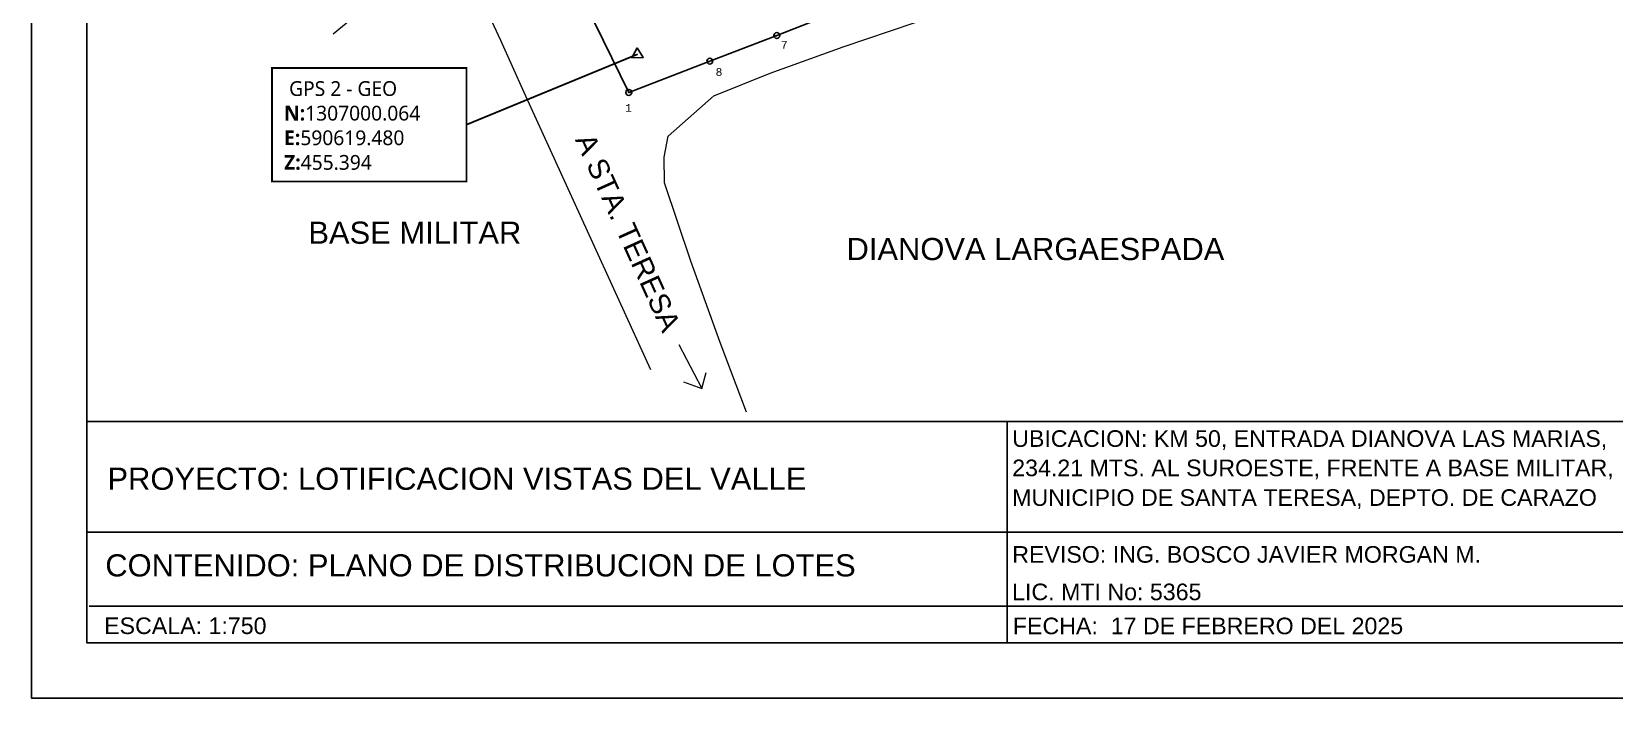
# Model space of a CAD drawing. Header units: millimetres. Extents: x 590482 to 595025, y 1306811 to 1308158.
# Drawn here: x 590496.3 to 590818.2, y 1306869.2 to 1307004.7 of the extents above; entities that cross this region are included whole.
import ezdxf
from ezdxf.enums import TextEntityAlignment as Align

# ---------------------------------------------------------------- set-up
doc = ezdxf.new("R2010")
doc.units = ezdxf.units.MM
doc.header["$PDMODE"] = 32
doc.header["$PDSIZE"] = 1.2
doc.layers.add('_TEXTO', color=3, linetype='Continuous', lineweight=25)
doc.layers.add('COTAS', color=40, linetype='Continuous', lineweight=5)
for name, color, linetype in [('CAJETIN', 5, 'Continuous'), ('CERCO', 6, 'Continuous'), ('CIRCULO', 1, 'Continuous'), ('CVL_CUADCON_TX', 2, 'Continuous'), ('CVL_PUNTO', 2, 'Continuous'), ('CVL_PUNTO_NUM', 2, 'Continuous'), ('MOJONES GEODESICOS', 7, 'Continuous'), ('poligono', 4, 'Continuous'), ('POLIGONO MATRIZ REPLANTEO', 3, 'Continuous'), ('TEXTO 3', 2, 'Continuous')]:
    doc.layers.add(name, color=color, linetype=linetype)
doc.styles.add('CURVAS', font='arial.ttf', dxfattribs={"height": 1})
doc.styles.add('MONOTXT4', font='monotxt4.shx')
doc.styles.add('PUNTOS PI', font='arial.ttf', dxfattribs={"height": 2})
doc.styles.add('ROTULOS PI', font='arial.ttf', dxfattribs={"height": 3.5})

# ---------------------------------------------------------------- blocks, each defined once
blk = doc.blocks.new('AeccTickTriangle')
at = {"color": 0, "linetype": 'ByBlock', "lineweight": -2}
blk.add_lwpolyline([(0, 0.67), (-0.58, -0.33), (0.58, -0.33)], close=True, dxfattribs=at)
at = {"color": 0, "linetype": 'ByBlock', "lineweight": -2, "const_width": 0.0625}
blk.add_lwpolyline([(-0.03, 0, 1), (0.03, 0, 1)], format="xyb", close=True, dxfattribs=at)

msp = doc.modelspace()

# ---------------------------------------------------------------- linework, layer by layer
msp.add_lwpolyline([(591127.033, 1307314.666), (590496.283, 1307314.666), (590496.283, 1306869.166), (591127.033, 1306869.166)], close=True)
at = {"color": 7, "linetype": 'Continuous', "lineweight": 25}
msp.add_lwpolyline([(590617.724, 1306992.32), (590607.299, 1307013.677), (590599.597, 1307029.13), (590590.093, 1307047.957), (590627.966, 1307065.693), (590657.871, 1307007.807), (590647.841, 1307003.878), (590634.209, 1306998.671)], close=True, dxfattribs=at)
at = {"layer": 'CAJETIN'}
msp.add_lwpolyline([(591115.783, 1307303.416), (590507.533, 1307303.416), (590507.533, 1306880.416), (591115.783, 1306880.416)], close=True, dxfattribs=at)
at = {"layer": 'CERCO', "lineweight": 13, "elevation": -460.616}
for points in [[(590641.711, 1306927.317), (590636.349, 1306941.513), (590630.345, 1306958.023), (590625.029, 1306973.928), (590624.899, 1306979.138), (590625.752, 1306983.459), (590635.003, 1306991.604), (590646.463, 1306996.224), (590661.328, 1307001.564), (590680.627, 1307008.098), (590693.995, 1307012.355), (590709.55, 1307018.712), (590728.124, 1307029.931), (590743.479, 1307038.603), (590764.838, 1307052.031), (590782.022, 1307062.792), (590800.317, 1307074.537), (590811.674, 1307082.137), (590825.536, 1307091.266)], [(590557.581, 1307004.257), (590581.836, 1307024.143), (590591.621, 1307002.934), (590596.387, 1306992.4), (590622.143, 1306935.974)]]:
    msp.add_lwpolyline(points, dxfattribs=at)
at = {"layer": 'CIRCULO'}
for p, q in [((590694.709, 1306902.916), (590507.533, 1306902.916)), ((590833.421, 1306902.916), (590694.709, 1306902.916)), ((590507.99, 1306887.916), (590850.5, 1306887.916)), ((590850.5, 1306887.916), (590563.832, 1306887.916))]:
    msp.add_line(p, q, dxfattribs=at)
at = {"layer": 'CIRCULO', "const_width": 0.365}
msp.add_lwpolyline([(590545.171, 1306997.296), (590584.718, 1306997.296), (590584.718, 1306974.221), (590545.171, 1306974.221)], close=True, dxfattribs=at)
msp.add_lwpolyline([(590619.48, 1307000.064), (590584.718, 1306985.759)], dxfattribs=at)
at = {"layer": 'COTAS'}
for points in [[(590627.943, 1306941.107), (590632.566, 1306932.128)], [(590628.89, 1306933.463), (590632.566, 1306932.128), (590633.448, 1306935.39)]]:
    msp.add_lwpolyline(points, dxfattribs=at)
at = {"layer": 'CVL_PUNTO', "color": 2}
for p in [(590647.841, 1307003.878), (590634.209, 1306998.671), (590617.724, 1306992.32)]:
    msp.add_point(p, dxfattribs=at)
at = {"layer": 'poligono'}
for p, q in [((590932.809, 1306925.416), (590507.533, 1306925.416)), ((590694.709, 1306925.416), (590694.709, 1306880.416))]:
    msp.add_line(p, q, dxfattribs=at)
at = {"layer": 'POLIGONO MATRIZ REPLANTEO', "color": 3, "linetype": 'Continuous', "lineweight": 25}
msp.add_lwpolyline([(590607.299, 1307013.677), (590617.724, 1306992.32), (590634.209, 1306998.671), (590647.841, 1307003.878), (590657.871, 1307007.807)], dxfattribs=at)

# ---------------------------------------------------------------- block references
at = {"layer": 'MOJONES GEODESICOS', "color": 0, "linetype": 'ByBlock', "lineweight": -2, "xscale": 1.999999999999998, "yscale": 1.999999999999998, "zscale": 1.999999999999998, "rotation": 1.920555555555557}
msp.add_blockref('AeccTickTriangle', (590619.48, 1307000.064), dxfattribs=at)

# ---------------------------------------------------------------- texts
at = {"layer": '_TEXTO', "style": 'PUNTOS PI'}
for s, p in [('BASE MILITAR', (590574.222, 1306961.559, -460.616)), ('DIANOVA LARGAESPADA', (590700.445, 1306958.237, -460.616))]:
    msp.add_text(s, height=4.5, dxfattribs=at).set_placement(p, align=Align.CENTER)
at = {"layer": '_TEXTO', "insert": (590547.629, 1306985.574), "char_height": 3, "attachment_point": 4, "style": 'PUNTOS PI'}
msp.add_mtext('{\\fRoboto Black|b0|i0|c0|p2;\\C1; GPS 2 - GEO}\\P{\\fRoboto Thin|b1|i0|c0|p2;\\C2;N:\\fRoboto Thin|b0|i0|c0|p2;1307000.064}\\P{\\fRoboto Thin|b1|i0|c0|p2;\\C3;E:\\fRoboto Thin|b0|i0|c0|p2;590619.480}\\P{\\fRoboto Thin|b1|i0|c0|p2;\\C4;Z:\\fRoboto Thin|b0|i0|c0|p2;455.394}', dxfattribs=at)
at = {"layer": 'CVL_CUADCON_TX', "style": 'CURVAS'}
msp.add_text('A STA. TERESA', height=4.16667, rotation=294.35663, dxfattribs=at).set_placement((590606.742, 1306982.728))
at = {"layer": 'CVL_PUNTO_NUM', "color": 2, "style": 'MONOTXT4'}
for s, p in [('7', (590648.67, 1307001.179)), ('8', (590635.396, 1306995.674)), ('1', (590616.997, 1306988.387))]:
    msp.add_text(s, height=1.6, dxfattribs=at).set_placement(p)
at = {"layer": 'TEXTO 3', "style": 'ROTULOS PI'}
for s, height, p in [('UBICACION: KM 50, ENTRADA DIANOVA LAS MARIAS,', 3.375, (590695.719, 1306920.279)), ('234.21 MTS. AL SUROESTE, FRENTE A BASE MILITAR,', 3.375, (590695.719, 1306914.317)), ('PROYECTO: LOTIFICACION VISTAS DEL VALLE', 4.5, (590511.702, 1306911.547)), ('MUNICIPIO DE SANTA TERESA, DEPTO. DE CARAZO', 3.375, (590695.719, 1306908.286)), ('CONTENIDO: PLANO DE DISTRIBUCION DE LOTES', 4.5, (590511.264, 1306893.94)), ('REVISO: ING. BOSCO JAVIER MORGAN M.', 3.375, (590695.73, 1306896.728)), ('LIC. MTI No: 5365', 3.375, (590695.699, 1306889.113)), ('ESCALA: 1:750', 3.375, (590511.029, 1306882.229)), ('FECHA:  17 DE FEBRERO DEL 2025', 3.375, (590695.854, 1306882.193))]:
    msp.add_text(s, height=height, dxfattribs=at).set_placement(p)

doc.saveas('drawing.dxf')
